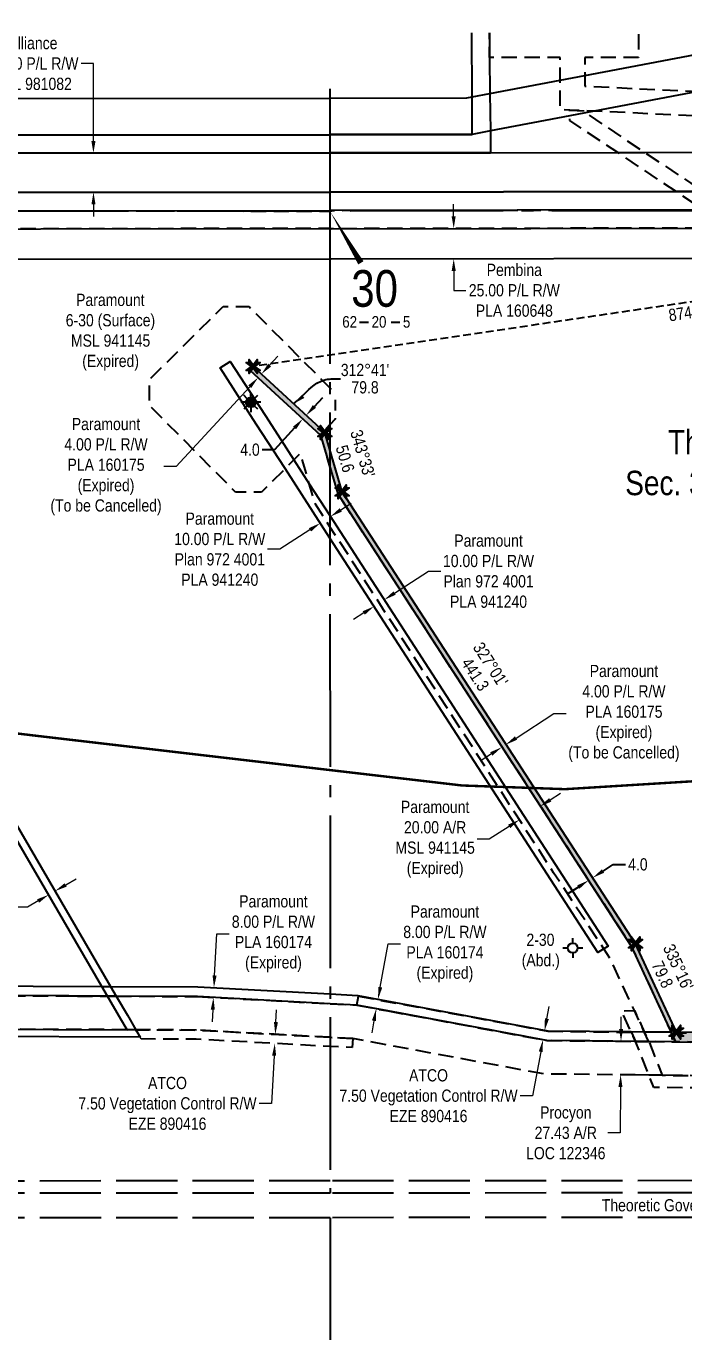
# Model space of a CAD drawing. Extents: x 495902 to 503799, y 6026245 to 6031062.
# Drawn here: x 500474 to 501012, y 6026246 to 6027321 of the extents above; entities that cross this region are included whole.
import ezdxf
from ezdxf.enums import TextEntityAlignment as Align

# ---------------------------------------------------------------- set-up
doc = ezdxf.new("R2010")
doc.units = 0
doc.header["$LTSCALE"] = 5
doc.header["$PDSIZE"] = 0.5
for name, pattern in [('DASHDOT2', [12.7, 6.35, -3.175, 0, -3.175]), ('foc-ACCESSROAD', [3.75, 2.5, -1.25]), ('foc-FLOWLINE', [3.75, 2.5, -1.25]), ('foc-QUARTERLINE', [33, 25, -3, 2, -3]), ('foc-TIELINE', [1.875, 1.25, -0.625]), ('foc-UNSURVEYED', [12.5, 10, -2.5])]:
    doc.linetypes.add(name, pattern=pattern)
doc.layers.get('Defpoints').update_dxf_attribs({"color": 9})
for name, color, linetype in [('10', 1, 'Continuous'), ('9', 3, 'Continuous'), ('AS-WILDLIFE', 131, 'DASHDOT2'), ('C-SYMBOL', 7, 'Continuous'), ('F-AR', 190, 'foc-ACCESSROAD'), ('F-EZE', 190, 'foc-FLOWLINE'), ('F-FLOWLINE', 190, 'foc-FLOWLINE'), ('F-RW', 190, 'Continuous'), ('F-WS', 190, 'foc-ACCESSROAD'), ('F-WS-S', 8, 'Continuous'), ('L-BD', 7, 'Continuous'), ('L-BD1', 253, 'Continuous'), ('L-MON', 1, 'Continuous'), ('L-QSEC', 8, 'foc-QUARTERLINE'), ('L-ROAD-T', 7, 'Continuous'), ('L-SECLBL', 7, 'Continuous'), ('L-TIE', 7, 'foc-TIELINE'), ('L-USEC', 7, 'foc-UNSURVEYED'), ('P-PROPOSED', 10, 'Continuous'), ('P-PROPOSED-H', 21, 'Continuous'), ('P-TXT', 4, 'Continuous')]:
    doc.layers.add(name, color=color, linetype=linetype)
for name, color, linetype, lineweight in [('F-AR-T', 190, 'Continuous', 9), ('F-FLOWLINE-T', 190, 'Continuous', 9), ('F-RW-T', 190, 'Continuous', 9), ('F-VCE-T', 190, 'Continuous', 9), ('F-WS-T', 190, 'Continuous', 9)]:
    doc.layers.add(name, color=color, linetype=linetype, lineweight=lineweight)
doc.styles.add('175L', font='ARIALN.TTF', dxfattribs={"height": 20})
doc.styles.add('80CG', font='ARIALN.TTF', dxfattribs={"height": 10})
doc.styles.add('80L', font='ARIALN.TTF', dxfattribs={"height": 10})
doc.styles.add('SIMPLEX', font='ARIALN.TTF')
doc.dimstyles.new('Compass 5 000', dxfattribs={"dimscale": 5, "dimtxt": 9, "dimasz": 2, "dimexe": 0.2, "dimexo": 0.0625, "dimgap": 0.5, "dimtad": 0, "dimtih": 1, "dimtoh": 1, "dimzin": 0, "dimdsep": 46, "dimtxsty": '80CG', "dimcen": 0.1, "dimse1": 1, "dimse2": 1, "dimclrd": 256, "dimclrt": 256, "dimaunit": 1, "dimadec": 4, "dimazin": 0, "dimtfac": 0.06, "dimtofl": 0, "dimtmove": 0, "dimatfit": 1, "dimfxl": 0.2, "dimtolj": 1, "dimtzin": 0, "dimlwd": -1, "dimarcsym": 0})

# ---------------------------------------------------------------- blocks, each defined once
blk = doc.blocks.new('L-SECLBL')
at = {"layer": '9', "color": 7}
for p, q in [((-5.1, -27.8), (-12.3, -27.8)), ((20.7, -27.8), (13.5, -27.8))]:
    blk.add_line(p, q, dxfattribs=at)
at = {"layer": '10', "color": 2, "style": 'SIMPLEX'}
blk.add_attdef('SEC', text='', height=30, dxfattribs=at).set_placement((0, 0), align=Align.MIDDLE)
at = {"layer": '10', "color": 5, "style": '80L'}
blk.add_attdef('TWP', text='', height=9.5, dxfattribs=at).set_placement((-14.4, -27.4), align=Align.MIDDLE_RIGHT)
blk.add_attdef('RGE', text='', height=9.5, dxfattribs=at).set_placement((3.6, -27.4), align=Align.MIDDLE_CENTER)
blk.add_attdef('MER', text='', height=9.5, dxfattribs=at).set_placement((23.2, -27.4), align=Align.MIDDLE_LEFT)
blk = doc.blocks.new('*D433')
at = {"layer": 'Defpoints', "color": 0, "transparency": 16777216}
for p in [(500884.1, 6026698.8), (500867.3, 6026687.9), (500878, 6026671.5)]:
    blk.add_point(p, dxfattribs=at)
at = {"layer": 'F-AR-T', "transparency": 16777216}
for p, q in [((500903.2, 6026687.8), (500911.6, 6026693.2)), ((500869.6, 6026666.1), (500853.3, 6026655.5)), ((500853.3, 6026655.5), (500843.3, 6026655.5))]:
    blk.add_line(p, q, dxfattribs=at)
for points in [[(500902.2, 6026689.2), (500904.1, 6026686.4), (500894.8, 6026682.3)], [(500868.7, 6026667.5), (500870.5, 6026664.7), (500878, 6026671.5)]]:
    blk.add_solid(points, dxfattribs=at)
at = {"layer": 'F-AR-T', "transparency": 16777216, "insert": (500809, 6026655.5), "char_height": 10, "width": 322.942, "attachment_point": 5, "style": '80CG'}
blk.add_mtext('\\A1;Paramount\\P20.00 A/R\\PMSL 941145\\P(Expired)', dxfattribs=at)
blk = doc.blocks.new('*D442')
at = {"layer": 'Defpoints', "color": 0, "transparency": 16777216}
for p in [(500932.8, 6026490.4), (500932.5, 6026463), (500960.8, 6026462.7)]:
    blk.add_point(p, dxfattribs=at)
at = {"layer": 'F-AR-T', "transparency": 16777216}
for p, q in [((500961.2, 6026500.1), (500961.3, 6026510.1)), ((500960.7, 6026452.7), (500960.3, 6026415.1)), ((500960.3, 6026415.1), (500950.3, 6026415.1))]:
    blk.add_line(p, q, dxfattribs=at)
for points in [[(500959.5, 6026500.1), (500962.8, 6026500.1), (500961.1, 6026490.1)], [(500959, 6026452.7), (500962.3, 6026452.6), (500960.8, 6026462.7)]]:
    blk.add_solid(points, dxfattribs=at)
at = {"layer": 'F-AR-T', "transparency": 16777216, "insert": (500915.9, 6026415.1), "char_height": 10, "attachment_point": 5, "style": '80CG'}
blk.add_mtext('\\A1;Procyon\\P27.43 A/R\\PLOC 122346', dxfattribs=at)
blk = doc.blocks.new('*D458')
at = {"layer": 'Defpoints', "color": 0, "transparency": 16777216}
for p in [(500918.5, 6027155.8), (500824.2, 6027130.7), (500918.6, 6027130.8)]:
    blk.add_point(p, dxfattribs=at)
at = {"layer": 'F-RW-T', "transparency": 16777216}
for p, q in [((500824.1, 6027165.6), (500824.1, 6027175.6)), ((500824.2, 6027120.7), (500824.2, 6027105)), ((500824.2, 6027105), (500834.2, 6027105))]:
    blk.add_line(p, q, dxfattribs=at)
for points in [[(500825.8, 6027165.6), (500822.5, 6027165.6), (500824.2, 6027155.6)], [(500825.9, 6027120.7), (500822.5, 6027120.7), (500824.2, 6027130.7)]]:
    blk.add_solid(points, dxfattribs=at)
at = {"layer": 'F-RW-T', "transparency": 16777216, "insert": (500873.8, 6027105), "char_height": 10, "attachment_point": 5, "style": '80CG'}
blk.add_mtext('\\A1;Pembina\\P25.00 P/L R/W\\PPLA 160648', dxfattribs=at)
blk = doc.blocks.new('*D480')
at = {"layer": 'Defpoints', "color": 0, "transparency": 16777216}
for p in [(500628, 6026534), (500643.2, 6026533.2), (500642.8, 6026525.2)]:
    blk.add_point(p, dxfattribs=at)
at = {"layer": 'F-RW-T', "transparency": 16777216}
for p, q in [((500628.5, 6026544), (500630.4, 6026578.2)), ((500630.4, 6026578.2), (500640.4, 6026578.2)), ((500627, 6026516), (500626.5, 6026506))]:
    blk.add_line(p, q, dxfattribs=at)
for points in [[(500626.9, 6026544.1), (500630.2, 6026543.9), (500628, 6026534)], [(500625.4, 6026516.1), (500628.7, 6026515.9), (500627.6, 6026526)]]:
    blk.add_solid(points, dxfattribs=at)
at = {"layer": 'F-RW-T', "transparency": 16777216, "insert": (500676.7, 6026578.2), "char_height": 10, "attachment_point": 5, "style": '80CG'}
blk.add_mtext('\\A1;Paramount\\P8.00 P/L R/W\\PPLA 160174\\P(Expired)', dxfattribs=at)
blk = doc.blocks.new('*D481')
at = {"layer": 'Defpoints', "color": 0, "transparency": 16777216}
for p in [(500866.8, 6026733), (500907.3, 6026662.9), (500910.7, 6026665.1)]:
    blk.add_point(p, dxfattribs=at)
at = {"layer": 'F-RW-T', "transparency": 16777216}
for p, q in [((500875.2, 6026738.4), (500906.2, 6026758.5)), ((500906.2, 6026758.5), (500916.2, 6026758.5)), ((500855, 6026725.4), (500846.6, 6026720))]:
    blk.add_line(p, q, dxfattribs=at)
for points in [[(500874.3, 6026739.8), (500876.1, 6026737), (500866.8, 6026733)], [(500854.1, 6026726.8), (500855.9, 6026724), (500863.4, 6026730.8)]]:
    blk.add_solid(points, dxfattribs=at)
at = {"layer": 'F-RW-T', "transparency": 16777216, "insert": (500963.5, 6026758.5), "char_height": 10, "attachment_point": 5, "style": '80CG'}
blk.add_mtext('\\A1;Paramount\\P4.00 P/L R/W\\PPLA 160175\\P(Expired)\\P(To be Cancelled)', dxfattribs=at)
blk = doc.blocks.new('*D482')
at = {"layer": 'Defpoints', "color": 0, "transparency": 16777216}
for p in [(500664.1, 6027033.5), (500691.4, 6027008.3), (500694.1, 6027011.2)]:
    blk.add_point(p, dxfattribs=at)
at = {"layer": 'F-RW-T', "transparency": 16777216}
for p, q in [((500673.6, 6027043.7), (500680.4, 6027051.1)), ((500657.3, 6027026.1), (500597, 6026960.7)), ((500597, 6026960.7), (500587, 6026960.7))]:
    blk.add_line(p, q, dxfattribs=at)
for points in [[(500672.4, 6027044.9), (500674.8, 6027042.6), (500666.8, 6027036.4)], [(500656.1, 6027027.2), (500658.5, 6027025), (500664.1, 6027033.5)]]:
    blk.add_solid(points, dxfattribs=at)
at = {"layer": 'F-RW-T', "transparency": 16777216, "insert": (500539.7, 6026960.7), "char_height": 10, "attachment_point": 5, "style": '80CG'}
blk.add_mtext('\\A1;Paramount\\P4.00 P/L R/W\\PPLA 160175\\P(Expired)\\P(To be Cancelled)', dxfattribs=at)
blk = doc.blocks.new('*D483')
at = {"layer": 'Defpoints', "color": 0, "transparency": 16777216}
for p in [(500767.4, 6026851.6), (500811.6, 6026764.8), (500820, 6026770.2)]:
    blk.add_point(p, dxfattribs=at)
at = {"layer": 'F-RW-T', "transparency": 16777216}
for p, q in [((500775.8, 6026857.1), (500803.6, 6026875)), ((500803.6, 6026875), (500813.6, 6026875)), ((500750.6, 6026840.8), (500742.2, 6026835.4))]:
    blk.add_line(p, q, dxfattribs=at)
for points in [[(500774.9, 6026858.5), (500776.7, 6026855.7), (500767.4, 6026851.6)], [(500749.7, 6026842.2), (500751.5, 6026839.4), (500759, 6026846.2)]]:
    blk.add_solid(points, dxfattribs=at)
at = {"layer": 'F-RW-T', "transparency": 16777216, "insert": (500852.7, 6026875), "char_height": 10, "width": 372.499, "attachment_point": 5, "style": '80CG'}
blk.add_mtext('\\A1;Paramount\\P10.00 P/L R/W\\PPlan 972 4001\\PPLA 941240', dxfattribs=at)
blk = doc.blocks.new('*D484')
at = {"layer": 'Defpoints', "color": 0, "transparency": 16777216}
for p in [(500711.4, 6026938.4), (500703, 6026933), (500715, 6026914.4)]:
    blk.add_point(p, dxfattribs=at)
at = {"layer": 'F-RW-T', "transparency": 16777216}
for p, q in [((500731.8, 6026925.2), (500740.2, 6026930.6)), ((500706.6, 6026908.9), (500681.9, 6026893)), ((500681.9, 6026893), (500671.9, 6026893))]:
    blk.add_line(p, q, dxfattribs=at)
for points in [[(500730.9, 6026926.6), (500732.7, 6026923.8), (500723.4, 6026919.8)], [(500705.7, 6026910.3), (500707.5, 6026907.5), (500715, 6026914.4)]]:
    blk.add_solid(points, dxfattribs=at)
at = {"layer": 'F-RW-T', "transparency": 16777216, "insert": (500632.8, 6026893), "char_height": 10, "attachment_point": 5, "style": '80CG'}
blk.add_mtext('\\A1;Paramount\\P10.00 P/L R/W\\PPlan 972 4001\\PPLA 941240', dxfattribs=at)
blk = doc.blocks.new('*D488')
at = {"layer": 'Defpoints', "color": 0, "transparency": 16777216}
for p in [(500638.7, 6026497.9), (500638.2, 6026490.4), (500677.8, 6026488.3)]:
    blk.add_point(p, dxfattribs=at)
at = {"layer": 'F-VCE-T', "transparency": 16777216}
for p, q in [((500678.7, 6026505.8), (500679.3, 6026515.8)), ((500677.2, 6026478.3), (500675.1, 6026439.2)), ((500675.1, 6026439.2), (500665.1, 6026439.2))]:
    blk.add_line(p, q, dxfattribs=at)
for points in [[(500677.1, 6026505.9), (500680.4, 6026505.7), (500678.2, 6026495.8)], [(500675.6, 6026478.4), (500678.9, 6026478.2), (500677.8, 6026488.3)]]:
    blk.add_solid(points, dxfattribs=at)
at = {"layer": 'F-VCE-T', "transparency": 16777216, "insert": (500590, 6026439.2), "char_height": 10, "attachment_point": 5, "style": '80CG'}
blk.add_mtext('\\A1;ATCO\\P7.50 Vegetation Control R/W\\PEZE 890416', dxfattribs=at)
blk = doc.blocks.new('GABD')
for p, q in [((-0.81, 0), (-1.62, 0)), ((0, 0.81), (0, 1.62)), ((1.62, 0), (0.81, 0)), ((0, -0.81), (0, -1.62))]:
    blk.add_line(p, q)
blk.add_circle((0, 0), 0.8)
blk = doc.blocks.new('GAS')
h = blk.add_hatch(color=255)
h.dxf.hatch_style = 1
edge = h.paths.add_edge_path()
edge.add_arc((0, 0), 0.9, 0, 360)
for p, q in [((-0.81, 0), (-1.62, 0)), ((-0.57, 0.57), (-1.14, 1.14)), ((0, 0.81), (0, 1.62)), ((0.57, 0.57), (1.14, 1.14)), ((1.62, 0), (0.81, 0)), ((-0.57, -0.57), (-1.14, -1.14)), ((0, -0.81), (0, -1.62)), ((1.14, -1.14), (0.57, -0.57))]:
    blk.add_line(p, q)
blk.add_circle((0, 0), 0.8)
blk = doc.blocks.new('*D495')
at = {"layer": 'Defpoints', "color": 0, "transparency": 16777216}
for p in [(500490.4, 6026626.2), (500485.1, 6026623.2), (500492.7, 6026610)]:
    blk.add_point(p, dxfattribs=at)
at = {"layer": 'F-FLOWLINE-T', "transparency": 16777216}
for p, q in [((500506.7, 6026618.1), (500515.3, 6026623.1)), ((500484.1, 6026605), (500475.4, 6026599.9)), ((500475.4, 6026599.9), (500465.4, 6026599.9))]:
    blk.add_line(p, q, dxfattribs=at)
for points in [[(500505.8, 6026619.5), (500507.5, 6026616.7), (500498, 6026613.1)], [(500483.3, 6026606.4), (500484.9, 6026603.5), (500492.7, 6026610)]]:
    blk.add_solid(points, dxfattribs=at)
at = {"layer": 'F-FLOWLINE-T', "transparency": 16777216, "insert": (500429.1, 6026599.9), "char_height": 10, "width": 340.643, "attachment_point": 5, "style": '80CG'}
blk.add_mtext('\\A1;Texcal\\P6.10 P/L R/W\\PPLA 2617', dxfattribs=at)
blk = doc.blocks.new('TEMP')
h = blk.add_hatch(color=255)
h.dxf.hatch_style = 1
h.paths.add_polyline_path([(0, 0.25), (-0.67, 1.15), (-0.67, 0.67), (-1.15, 0.67), (-0.25, 0), (-1.15, -0.67), (-0.67, -0.67), (-0.67, -1.15), (0, -0.25), (0.67, -1.15), (0.67, -0.67), (1.15, -0.67), (0.25, 0), (1.15, 0.67), (0.67, 0.67), (0.67, 1.15)])
h.paths.add_polyline_path([(0.57, 0.85), (0.57, 0.57), (0.85, 0.57), (0.08, 0), (0.85, -0.57), (0.57, -0.57), (0.57, -0.85), (0, -0.08), (-0.57, -0.85), (-0.57, -0.57), (-0.85, -0.57), (-0.08, 0), (-0.85, 0.57), (-0.57, 0.57), (-0.57, 0.85), (0, 0.08)], flags=16)
h = blk.add_hatch(color=1)
h.dxf.hatch_style = 1
h.paths.add_polyline_path([(0, 0.08), (-0.57, 0.85), (-0.57, 0.57), (-0.85, 0.57), (-0.08, 0), (-0.85, -0.57), (-0.57, -0.57), (-0.57, -0.85), (0, -0.08), (0.57, -0.85), (0.57, -0.57), (0.85, -0.57), (0.08, 0), (0.85, 0.57), (0.57, 0.57), (0.57, 0.85)])
at = {"color": 1}
for p, q in [((-0.08, 0), (0.08, 0)), ((0, 0.08), (0, -0.08))]:
    blk.add_line(p, q, dxfattribs=at)
at = {"color": 255, "flags": 128}
blk.add_lwpolyline([(-0.25, 0), (-1.15, 0.67), (-0.67, 0.67), (-0.67, 1.15), (0, 0.25), (0.67, 1.15), (0.67, 0.67), (1.15, 0.67), (0.25, 0), (1.15, -0.67), (0.67, -0.67), (0.67, -1.15), (0, -0.25), (-0.67, -1.15), (-0.67, -0.67), (-1.15, -0.67)], close=True, dxfattribs=at)
at = {"color": 1, "flags": 128}
blk.add_lwpolyline([(-0.08, 0), (-0.85, 0.57), (-0.57, 0.57), (-0.57, 0.85), (0, 0.08), (0.57, 0.85), (0.57, 0.57), (0.85, 0.57), (0.08, 0), (0.85, -0.57), (0.57, -0.57), (0.57, -0.85), (0, -0.08), (-0.57, -0.85), (-0.57, -0.57), (-0.85, -0.57)], close=True, dxfattribs=at)
blk = doc.blocks.new('*D504')
at = {"layer": 'Defpoints', "color": 0, "transparency": 16777216}
for p in [(500922.6, 6026640.3), (500926, 6026642.5), (500938, 6026624)]:
    blk.add_point(p, dxfattribs=at)
at = {"layer": 'P-TXT', "transparency": 16777216}
for p, q in [((500946.4, 6026629.5), (500954.8, 6026634.9)), ((500954.8, 6026634.9), (500964.8, 6026634.9)), ((500926.2, 6026616.4), (500917.8, 6026611))]:
    blk.add_line(p, q, dxfattribs=at)
for points in [[(500945.5, 6026630.9), (500947.3, 6026628.1), (500938, 6026624)], [(500925.3, 6026617.8), (500927.1, 6026615), (500934.6, 6026621.9)]]:
    blk.add_solid(points, dxfattribs=at)
at = {"layer": 'P-TXT', "transparency": 16777216, "insert": (500974.9, 6026634.9), "char_height": 10, "attachment_point": 5, "style": '80CG'}
blk.add_mtext('\\A1;4.0', dxfattribs=at)
blk = doc.blocks.new('*D505')
at = {"layer": 'Defpoints', "color": 0, "transparency": 16777216}
for p in [(500682.8, 6027016.2), (500685.5, 6027019.1), (500700.7, 6026999.7)]:
    blk.add_point(p, dxfattribs=at)
at = {"layer": 'P-TXT', "transparency": 16777216}
for p, q in [((500710.2, 6027009.9), (500717, 6027017.3)), ((500694, 6026992.3), (500677.6, 6026974.5)), ((500677.6, 6026974.5), (500667.6, 6026974.5))]:
    blk.add_line(p, q, dxfattribs=at)
for points in [[(500709, 6027011.1), (500711.5, 6027008.8), (500703.4, 6027002.6)], [(500692.7, 6026993.4), (500695.2, 6026991.2), (500700.7, 6026999.7)]]:
    blk.add_solid(points, dxfattribs=at)
at = {"layer": 'P-TXT', "transparency": 16777216, "insert": (500657.5, 6026974.5), "char_height": 10, "attachment_point": 5, "style": '80CG'}
blk.add_mtext('\\A1;4.0', dxfattribs=at)
blk = doc.blocks.new('*D533')
at = {"layer": 'Defpoints', "color": 0, "transparency": 16777216}
for p in [(500463, 6027217.3), (500529.4, 6027217.4), (500463, 6027185.3)]:
    blk.add_point(p, dxfattribs=at)
at = {"layer": 'F-RW-T', "transparency": 16777216}
for p, q in [((500529.4, 6027290.7), (500519.4, 6027290.7)), ((500529.4, 6027227.4), (500529.4, 6027290.7)), ((500529.4, 6027175.4), (500529.4, 6027165.4))]:
    blk.add_line(p, q, dxfattribs=at)
for points in [[(500531.1, 6027227.4), (500527.7, 6027227.4), (500529.4, 6027217.4)], [(500531.1, 6027175.4), (500527.8, 6027175.4), (500529.4, 6027185.4)]]:
    blk.add_solid(points, dxfattribs=at)
at = {"layer": 'F-RW-T', "transparency": 16777216, "insert": (500479.9, 6027290.7), "char_height": 10, "attachment_point": 5, "style": '80CG'}
blk.add_mtext('\\A1;Alliance\\P32.00 P/L R/W\\PDPL 981082', dxfattribs=at)
blk = doc.blocks.new('*D537')
at = {"layer": 'Defpoints', "color": 0, "transparency": 16777216}
for p in [(500858.1, 6026506.3), (500856.7, 6026498.9), (500897.2, 6026491.3)]:
    blk.add_point(p, dxfattribs=at)
at = {"layer": 'F-VCE-T', "transparency": 16777216}
for p, q in [((500900.4, 6026508.6), (500902.3, 6026518.5)), ((500895.4, 6026481.5), (500888.7, 6026445.5)), ((500888.7, 6026445.5), (500878.7, 6026445.5))]:
    blk.add_line(p, q, dxfattribs=at)
for points in [[(500898.8, 6026508.9), (500902.1, 6026508.3), (500898.6, 6026498.8)], [(500893.8, 6026481.8), (500897, 6026481.2), (500897.2, 6026491.3)]]:
    blk.add_solid(points, dxfattribs=at)
at = {"layer": 'F-VCE-T', "transparency": 16777216, "insert": (500803.6, 6026445.5), "char_height": 10, "attachment_point": 5, "style": '80CG'}
blk.add_mtext('\\A1;ATCO\\P7.50 Vegetation Control R/W\\PEZE 890416', dxfattribs=at)
blk = doc.blocks.new('*D538')
at = {"layer": 'Defpoints', "color": 0, "transparency": 16777216}
for p in [(500762.3, 6026524.5), (500762.5, 6026524.5), (500761, 6026516.7)]:
    blk.add_point(p, dxfattribs=at)
at = {"layer": 'F-RW-T', "transparency": 16777216}
for p, q in [((500764.1, 6026534.4), (500770.7, 6026569.8)), ((500770.7, 6026569.8), (500780.7, 6026569.8)), ((500758.9, 6026506.9), (500757.1, 6026497))]:
    blk.add_line(p, q, dxfattribs=at)
for points in [[(500762.5, 6026534.7), (500765.7, 6026534.1), (500762.3, 6026524.5)], [(500757.3, 6026507.2), (500760.6, 6026506.6), (500760.8, 6026516.7)]]:
    blk.add_solid(points, dxfattribs=at)
at = {"layer": 'F-RW-T', "transparency": 16777216, "insert": (500817, 6026569.8), "char_height": 10, "attachment_point": 5, "style": '80CG'}
blk.add_mtext('\\A1;Paramount\\P8.00 P/L R/W\\PPLA 160174\\P(Expired)', dxfattribs=at)

msp = doc.modelspace()

# ---------------------------------------------------------------- hatches: boundary and pattern name
at = {"layer": 'P-PROPOSED-H'}
h = msp.add_hatch(color=256, dxfattribs=at)
h.dxf.hatch_style = 1
h.paths.add_polyline_path([(500657.342, 6027039.681), (500715.152, 6026986.363), (500729.311, 6026938.373), (500969.515, 6026568.064), (501005.647, 6026489.611), (501028.009, 6026489.371), (501143.903, 6026508.764), (501165.385, 6026508.091), (501167.794, 6026516.015), (501143.363, 6026516.781), (501027.387, 6026497.374), (501006.369, 6026497.6), (500973.025, 6026569.998), (500732.981, 6026940.061), (500718.674, 6026988.553), (500660.053, 6027042.62)])

# ---------------------------------------------------------------- linework, layer by layer
at = {"layer": 'AS-WILDLIFE', "const_width": 1.999, "flags": 128}
msp.add_lwpolyline([(501638.075, 6026744.753), (501566.557, 6026736.702), (500915.36, 6026696.54), (500831.073, 6026699.549), (500483.389, 6026740.167), (499801.162, 6026821.813)], dxfattribs=at)
at = {"layer": 'F-AR', "flags": 128}
msp.add_lwpolyline([(500975.346, 6027314.753), (500975.355, 6027295.654), (500931.506, 6027295.633), (500931.512, 6027280.905), (500931.515, 6027272.212), (501024.031, 6027267.881), (501524.505, 6027244.465), (501554.665, 6027243.054), (501593.614, 6027241.231), (501597.492, 6027241.049), (501596.806, 6027220.935), (501592.917, 6027221.117), (501554.674, 6027222.907), (501524.514, 6027224.318), (500939.22, 6027251.704), (500931.524, 6027252.065), (500919.331, 6027252.636), (500911.4, 6027253.007), (500911.39, 6027277.102), (500911.382, 6027295.624), (500853.41, 6027295.599), (500853.402, 6027315.853)], dxfattribs=at)
at = {"layer": 'F-AR'}
for points in [[(500423.696, 6026527.55), (500509.174, 6026527.177), (500516.253, 6026527.146), (500540.995, 6026527.038), (500548.071, 6026527.007), (500614.522, 6026526.716), (500723.041, 6026520.84), (500744.858, 6026519.658), (500770.294, 6026514.928), (500900.366, 6026490.744), (500973.079, 6026489.962), (500983.928, 6026489.845), (501005.647, 6026489.611), (501028.009, 6026489.371)], [(501030.142, 6026461.911), (501005.352, 6026462.178), (500994.775, 6026462.292), (500983.926, 6026462.408), (500972.784, 6026462.528), (500897.691, 6026463.335), (500768.798, 6026487.301), (500741.596, 6026492.359), (500723.049, 6026493.363), (500613.72, 6026499.285), (500564.072, 6026499.502), (500556.996, 6026499.532), (500435.556, 6026500.062)]]:
    msp.add_lwpolyline(points, dxfattribs=at)
at = {"layer": 'F-EZE', "flags": 128}
msp.add_lwpolyline([(501644.713, 6027156.205), (501621.907, 6027156.217), (501621.241, 6027156.218), (501614.69, 6027156.221), (501613.734, 6027156.221), (501611.407, 6027156.223), (501610.738, 6027156.223), (501594.598, 6027156.232), (501590.671, 6027156.234), (501554.704, 6027156.254), (501524.545, 6027156.271), (501301.881, 6027156.392), (501072.897, 6027156.023), (501050.758, 6027155.988), (500723.839, 6027155.482), (500722.858, 6027155.709), (500249.303, 6027154.971), (500242.742, 6027154.962), (500234.268, 6027155.209), (499921.172, 6027155.055), (499921.17, 6027169.509), (500231.247, 6027170.189), (500234.255, 6027170.187), (500236.691, 6027170.188), (500243.253, 6027170.192), (500722.854, 6027169.915), (500723.786, 6027170.478), (501028.438, 6027170.936), (501050.586, 6027170.971), (501301.869, 6027171.377), (501524.538, 6027171.257), (501554.697, 6027171.24), (501591.19, 6027171.222), (501595.109, 6027171.22), (501611.881, 6027171.211), (501615.197, 6027171.21), (501622.381, 6027171.208), (501644.955, 6027171.199)], dxfattribs=at)
at = {"layer": 'F-EZE'}
for points in [[(500901.12, 6026498.377), (500968.294, 6026497.476), (500969.698, 6026497.208), (500973.079, 6026489.962), (500900.366, 6026490.744), (500770.294, 6026514.928), (500744.858, 6026519.658), (500746.23, 6026527.034), (500901.12, 6026498.377)], [(501143.903, 6026508.764), (501028.009, 6026489.371), (501005.647, 6026489.611), (501002.302, 6026496.873), (501027.414, 6026497.127), (501142.666, 6026516.162), (501143.903, 6026508.764)]]:
    msp.add_lwpolyline(points, close=True, dxfattribs=at)
at = {"layer": 'F-EZE', "flags": 128}
msp.add_lwpolyline([(500741.596, 6026492.359), (500741.19, 6026484.868), (500723.051, 6026485.851), (500613.501, 6026491.784), (500568.447, 6026491.98), (500567.631, 6026493.384), (500564.072, 6026499.502), (500613.72, 6026499.285), (500723.049, 6026493.363), (500741.596, 6026492.359)], close=True, dxfattribs=at)
at = {"layer": 'F-FLOWLINE', "flags": 128}
msp.add_lwpolyline([(501638.684, 6026782.546), (501607.845, 6026801.049), (501606.405, 6026801.913), (501600.565, 6026805.416), (501597.698, 6026807.139), (501580.893, 6026817.319), (501579.438, 6026818.2), (501576.995, 6026819.68), (501575.547, 6026820.558), (501554.847, 6026833.099), (501524.68, 6026851.377), (501517.158, 6026855.934), (501515.711, 6026856.811), (501514.753, 6026857.392), (501335.46, 6026966.025), (501323.752, 6026973.119), (501087.968, 6027131.061), (501050.758, 6027155.988), (501029.751, 6027170.054), (501028.438, 6027170.936), (501006.105, 6027185.901), (500958.45, 6027217.824), (500919.335, 6027244.026), (500919.333, 6027247.911), (500919.331, 6027252.636), (500931.524, 6027252.065), (500931.525, 6027250.775), (500932.151, 6027250.356), (500980.637, 6027217.858), (501028.266, 6027185.936), (501050.586, 6027170.971), (501051.935, 6027170.065), (501072.897, 6027156.023), (501110.086, 6027131.096), (501332.034, 6026982.341), (501514.526, 6026871.783), (501524.674, 6026865.634), (501554.841, 6026847.358), (501577.612, 6026833.562), (501581.525, 6026831.191), (501598.355, 6026820.997), (501601.233, 6026819.251), (501606.985, 6026815.769), (501608.554, 6026814.819), (501638.908, 6026796.428)], dxfattribs=at)
msp.add_lwpolyline([(501400.673, 6026491.755), (501287, 6026466.762), (501146.433, 6026471.18), (501030.924, 6026451.85), (500987.901, 6026452.313), (500983.926, 6026462.408), (500973.079, 6026489.962), (500969.698, 6026497.208), (500969.31, 6026498.039), (500961.373, 6026515.055), (500972.131, 6026515.168), (500980.162, 6026497.929), (500983.928, 6026489.845), (500994.775, 6026462.292), (501005.352, 6026462.178), (501030.142, 6026461.911), (501145.755, 6026481.257), (501286.088, 6026476.854), (501400.282, 6026501.962), (501433.705, 6026513.491), (501468.278, 6026525.418), (501473.666, 6026527.277), (501524.816, 6026544.923), (501554.97, 6026555.326), (501568.628, 6026560.038), (501568.192, 6026549.254), (501554.975, 6026544.694), (501524.821, 6026534.291), (501436.289, 6026503.675), (501403.01, 6026492.269), (501400.673, 6026491.755)], close=True, dxfattribs=at)
at = {"layer": 'F-RW'}
for points in [[(500853.402, 6027315.853), (500853.41, 6027295.599), (500853.792, 6027266.218), (500854.192, 6027235.486), (500854.424, 6027217.667), (500723.723, 6027217.466), (500722.84, 6027217.465), (500231.211, 6027217.185), (500224.627, 6027217.181), (500218.067, 6027217.176), (499921.163, 6027216.991), (499921.161, 6027231.994), (500212.123, 6027232.175), (500218.684, 6027232.179), (500231.202, 6027232.188), (500722.835, 6027232.467), (500723.717, 6027232.468), (500839.414, 6027232.667), (500839.249, 6027263.47), (500838.97, 6027315.984)], [(500231.184, 6027262.193), (500722.827, 6027262.474), (500723.683, 6027262.474), (500834.985, 6027262.664), (500839.249, 6027263.47), (500853.792, 6027266.218), (500911.39, 6027277.102), (500931.512, 6027280.905), (501022.042, 6027298.014), (501524.492, 6027274.505), (501554.652, 6027273.093), (501594.652, 6027271.221), (501598.515, 6027271.04), (501616.881, 6027270.181), (501618.54, 6027270.103), (501631.934, 6027269.477), (501638.296, 6027269.179), (501646.451, 6027263.927)], [(501645.882, 6027228.629), (501633.067, 6027236.882), (501628.877, 6027239.581), (501627.487, 6027239.646), (501617.526, 6027240.112), (501614.169, 6027240.269), (501597.492, 6027241.049), (501593.614, 6027241.231), (501554.665, 6027243.054), (501524.505, 6027244.465), (501024.031, 6027267.882), (500939.22, 6027251.704), (500932.152, 6027250.356), (500919.333, 6027247.911), (500854.192, 6027235.486), (500839.414, 6027232.667), (500723.717, 6027232.468), (500722.835, 6027232.467), (500231.202, 6027232.188)], [(500231.211, 6027217.185), (500722.84, 6027217.465), (500723.723, 6027217.466), (500854.424, 6027217.667), (500958.45, 6027217.824), (500980.637, 6027217.858), (501301.832, 6027218.358), (501524.517, 6027218.248), (501554.676, 6027218.233), (501592.817, 6027218.215), (501596.713, 6027218.213), (501613.342, 6027218.204), (501616.33, 6027218.204), (501616.786, 6027218.203), (501623.854, 6027218.198), (501645.713, 6027218.188)], [(501645.197, 6027186.196), (501622.855, 6027186.207), (501622.498, 6027186.207), (501615.705, 6027186.211), (501614.99, 6027186.211), (501612.355, 6027186.213), (501611.993, 6027186.213), (501595.621, 6027186.221), (501591.71, 6027186.224), (501554.69, 6027186.243), (501524.531, 6027186.258), (501301.856, 6027186.375), (501028.266, 6027185.936), (501006.105, 6027185.901), (500723.742, 6027185.466), (500722.849, 6027185.466), (500237.309, 6027185.189)], [(500237.309, 6027185.189), (500722.849, 6027185.466), (500723.742, 6027185.466), (501006.105, 6027185.901), (501028.266, 6027185.936), (501301.856, 6027186.375), (501524.531, 6027186.258), (501554.69, 6027186.243), (501591.71, 6027186.224), (501595.621, 6027186.221), (501611.993, 6027186.213), (501612.355, 6027186.213), (501614.99, 6027186.211), (501615.705, 6027186.211), (501622.498, 6027186.207), (501622.855, 6027186.207), (501645.197, 6027186.196)], [(501644.955, 6027171.199), (501622.381, 6027171.208), (501615.197, 6027171.21), (501611.881, 6027171.211), (501595.109, 6027171.22), (501591.19, 6027171.222), (501554.697, 6027171.24), (501524.538, 6027171.257), (501301.869, 6027171.377), (501050.586, 6027170.971), (501028.438, 6027170.936), (500723.786, 6027170.478), (500722.854, 6027169.915), (500243.253, 6027170.192)], [(500249.303, 6027155.093), (500722.858, 6027155.709), (500723.83, 6027155.482), (501050.758, 6027155.988), (501072.897, 6027156.023), (501301.881, 6027156.392), (501524.545, 6027156.271), (501554.704, 6027156.254), (501590.671, 6027156.234), (501594.598, 6027156.231), (501610.738, 6027156.223), (501611.407, 6027156.222), (501613.734, 6027156.221), (501614.69, 6027156.22), (501621.241, 6027156.217), (501621.907, 6027156.216), (501644.713, 6027156.204)], [(501644.31, 6027131.216), (501621.117, 6027131.23), (501613.846, 6027131.234), (501610.618, 6027131.235), (501593.745, 6027131.245), (501589.807, 6027131.247), (501554.715, 6027131.267), (501524.556, 6027131.283), (501301.906, 6027131.405), (501110.086, 6027131.096), (501087.968, 6027131.06), (500723.828, 6027130.498), (500722.865, 6027130.497), (500259.136, 6027130.177)], [(500435.556, 6026500.062), (500556.996, 6026499.532), (500551.902, 6026508.287), (500540.995, 6026527.038), (500536.332, 6026535.054), (500386.036, 6026793.409)], [(500391.539, 6026796.082), (500543.408, 6026535.023), (500548.071, 6026527.007), (500557.177, 6026511.355), (500564.072, 6026499.502), (500567.631, 6026493.384), (500434.535, 6026493.966)], [(500423.63, 6026535.546), (500536.332, 6026535.054), (500543.408, 6026535.023), (500614.771, 6026534.711), (500723.039, 6026528.847), (500745.824, 6026527.612), (500901.134, 6026498.515), (500969.31, 6026498.039), (500980.162, 6026497.929), (501001.918, 6026497.708), (501002.302, 6026496.873), (501005.647, 6026489.611), (500983.928, 6026489.845), (500973.079, 6026489.962), (500900.366, 6026490.744), (500770.294, 6026514.928), (500744.858, 6026519.658), (500723.041, 6026520.84), (500614.522, 6026526.716), (500548.071, 6026527.007), (500540.995, 6026527.038), (500516.253, 6026527.146), (500509.174, 6026527.177), (500423.696, 6026527.55)]]:
    msp.add_lwpolyline(points, dxfattribs=at)
msp.add_lwpolyline([(500946.381, 6026565.467), (500942.063, 6026562.679), (500722.931, 6026902.1), (500686.214, 6026958.975), (500662.652, 6026995.471), (500632.994, 6027041.412), (500641.391, 6027046.832), (500669.912, 6027002.653), (500682.671, 6026982.89), (500693.462, 6026966.174), (500706.042, 6026946.687), (500722.925, 6026920.534), (500950.46, 6026568.1), (500947.021, 6026565.88), (500946.381, 6026565.467)], close=True, dxfattribs=at)
at = {"layer": 'F-WS', "flags": 128}
msp.add_lwpolyline([(500715.152, 6026986.363), (500722.914, 6026960.053), (500729.311, 6026938.373), (500969.515, 6026568.064), (501001.918, 6026497.708), (501002.302, 6026496.873), (501005.647, 6026489.611), (500983.928, 6026489.845), (500980.162, 6026497.929), (500972.131, 6026515.168), (500952.082, 6026558.207), (500947.021, 6026565.88), (500905.981, 6026628.094), (500722.928, 6026911.455), (500710.997, 6026929.925), (500706.042, 6026946.687), (500698.734, 6026971.409), (500693.462, 6026966.174), (500686.214, 6026958.975), (500666.863, 6026939.758), (500645.65, 6026939.827), (500575.223, 6027010.722), (500575.293, 6027031.935), (500635.504, 6027091.755), (500656.717, 6027091.686), (500722.895, 6027025.073), (500727.147, 6027020.794), (500727.078, 6026999.58), (500722.904, 6026994.954), (500717.83, 6026989.331), (500715.152, 6026986.363)], close=True, dxfattribs=at)
at = {"layer": 'L-QSEC', "flags": 128}
for points in [[(500722.824, 6027269.863), (500722.853, 6027169.915)], [(500722.853, 6027169.915), (499921.169, 6027169.509)], [(501524.538, 6027170.321), (500722.853, 6027169.915)], [(500722.853, 6027169.915), (500723.085, 6026365.764)], [(500723.091, 6026345.658), (500723.12, 6026245.711)]]:
    msp.add_lwpolyline(points, dxfattribs=at)
at = {"layer": 'L-SECLBL', "flags": 128}
msp.add_lwpolyline([(500722.853, 6027169.915, 0, 4.997, 0), (500748.226, 6027127.51, 0, 0, 0)], format="xyseb", dxfattribs=at)
at = {"layer": 'L-TIE', "flags": 128}
msp.add_lwpolyline([(501524.538, 6027170.321), (500660.053, 6027042.62)], dxfattribs=at)
at = {"layer": 'L-USEC', "flags": 128}
for points in [[(500723.082, 6026375.816), (499921.275, 6026375.371)], [(501524.891, 6026376.261), (500723.082, 6026375.816)], [(500723.08, 6026365.764), (499921.267, 6026365.318)], [(501524.894, 6026366.208), (500723.08, 6026365.764)], [(500723.091, 6026345.658), (499921.278, 6026345.212)], [(501524.905, 6026346.102), (500723.091, 6026345.658)]]:
    msp.add_lwpolyline(points, dxfattribs=at)
at = {"layer": 'P-PROPOSED', "flags": 128}
msp.add_lwpolyline([(500657.342, 6027039.681), (500715.152, 6026986.363), (500729.311, 6026938.373), (500969.515, 6026568.064), (501005.647, 6026489.611), (501028.009, 6026489.371), (501143.903, 6026508.764), (501165.385, 6026508.091), (501167.794, 6026516.015), (501143.363, 6026516.781), (501027.387, 6026497.374), (501006.369, 6026497.6), (500973.025, 6026569.998), (500732.981, 6026940.061), (500718.674, 6026988.553), (500660.053, 6027042.62)], close=True, dxfattribs=at)

# ---------------------------------------------------------------- block references
at = {"layer": 'F-WS-S', "xscale": 4.997354999999989, "yscale": 4.997354999999989, "zscale": 4.997354999999989}
for name, p in [('GAS', (500658.167, 6027013.341)), ('GABD', (500921.629, 6026566.424))]:
    msp.add_blockref(name, p, dxfattribs=at)
at = {"layer": 'L-MON', "xscale": 4.997319999999996, "yscale": 4.997319999999996, "zscale": 4.997319999999996}
for p in [(500660.053, 6027042.62), (500718.674, 6026988.553), (500732.981, 6026940.061), (500973.025, 6026569.998), (501006.369, 6026497.6)]:
    msp.add_blockref('TEMP', p, dxfattribs=at)
at = {"layer": 'L-SECLBL', "xscale": 0.9994709999999981, "yscale": 0.9994709999999981, "zscale": 0.9994709999999981}
msp.add_blockref('L-SECLBL', (500759.485, 6027106.571), dxfattribs=at).add_auto_attribs({'SEC': '30', 'TWP': '62', 'RGE': '20', 'MER': '5'})

# ---------------------------------------------------------------- texts
at = {"layer": 'C-SYMBOL', "color": 3, "insert": (501073.361, 6026990.57), "char_height": 19.98942, "width": 215.87019, "attachment_point": 2, "style": '175L'}
msp.add_mtext('Theor. S.E.1/4\\PSec. 30-62-20-W.5M.', dxfattribs=at)
at = {"layer": 'F-WS-T', "char_height": 9.99471, "attachment_point": 1, "style": '80L'}
for s, insert, width in [('\\pi11.94681;Paramount\\P\\pi3.43836;6-30 (Surface)\\P\\pi7.67554;MSL 941145\\P\\pi16.94758;(Expired)', (500503.295, 6027102.178), 78.95316), ('\\pi4.27693;2-30\\P\\pi0.39427;(Abd.)', (500879.445, 6026578.207), 30.58177)]:
    msp.add_mtext(s, dxfattribs=dict(at, insert=insert, width=width))
at = {"layer": 'L-BD', "style": '80L'}
msp.add_text('874.3 (Tie)', height=9.99464, rotation=8.4029, dxfattribs=at).set_placement((501027.717, 6027087.333), align=Align.MIDDLE)
at = {"layer": 'L-BD1', "style": '80L'}
for s, rotation, p in [("343°33'", 286.4387, (500749.793, 6026971.378)), ('50.6', 286.4387, (500735.414, 6026967.135)), ("327°01'", 302.9697, (500854.445, 6026798.721)), ('441.3', 302.9697, (500841.867, 6026790.563)), ("335°16'", 294.7291, (501008.002, 6026550.799)), ('79.8', 294.7291, (500995.065, 6026544.841))]:
    msp.add_text(s, height=9.9946, rotation=rotation, dxfattribs=at).set_placement(p, align=Align.MIDDLE)
at = {"layer": 'L-ROAD-T', "style": '80L'}
msp.add_text('Theoretic Government Road Allowance', height=9.99471, rotation=0.056548, dxfattribs=at).set_placement((501045.261, 6026355.909), align=Align.MIDDLE_CENTER)

# ---------------------------------------------------------------- dimensions: what is measured, and where the dimension line sits
at = {"layer": 'F-AR-T'}
for base, p1, p2, angle, text, picture, middle in [((500877.956, 6026671.477), (500884.117, 6026698.79), (500867.321, 6026687.94), 212.862801, 'Paramount\\P20.00 A/R\\PMSL 941145\\P(Expired)', '*D433', (500808.964, 6026655.538)), ((500960.762, 6026462.657), (500932.781, 6026490.395), (500932.486, 6026462.961), 269.383984, 'Procyon\\P27.43 A/R\\PLOC 122346', '*D442', (500915.95, 6026415.107))]:
    dim = msp.add_linear_dim(base=base, p1=p1, p2=p2, angle=angle, text=text, dimstyle='Compass 5 000', dxfattribs=at)
    dim.commit()
    dim.dimension.update_dxf_attribs({"geometry": picture, "text_midpoint": middle, "dimtype": 161})
at = {"layer": 'F-FLOWLINE-T'}
dim = msp.add_aligned_dim(p1=(500490.352, 6026626.226), p2=(500485.078, 6026623.158), distance=15.228, text='Texcal\\P6.10 P/L R/W\\PPLA 2617', dimstyle='Compass 5 000', dxfattribs=at)
dim.commit()
dim.dimension.update_dxf_attribs({"geometry": '*D495', "text_midpoint": (500429.138, 6026599.938)})
at = {"layer": 'F-RW-T'}
for base, p1, p2, angle, text, picture, middle in [((500529.417, 6027217.355), (500463.006, 6027185.318), (500462.988, 6027217.317), 90.032586, 'Alliance\\P32.00 P/L R/W\\PDPL 981082', '*D533', (500479.904, 6027290.688)), ((500824.191, 6027130.653), (500918.516, 6027155.783), (500918.555, 6027130.799), 270.088493, 'Pembina\\P25.00 P/L R/W\\PPLA 160648', '*D458', (500873.771, 6027104.968)), ((500664.088, 6027033.46), (500694.089, 6027011.228), (500691.378, 6027008.289), 227.313948, 'Paramount\\P4.00 P/L R/W\\PPLA 160175\\P(Expired)\\P(To be Cancelled)', '*D482', (500539.652, 6026960.706)), ((500715.013, 6026914.366), (500711.393, 6026938.399), (500702.996, 6026932.979), 212.845665, 'Paramount\\P10.00 P/L R/W\\PPlan 972 4001\\PPLA 941240', '*D484', (500632.806, 6026892.984)), ((500767.411, 6026851.629), (500811.579, 6026764.791), (500819.975, 6026770.212), 32.846639, 'Paramount\\P10.00 P/L R/W\\PPlan 972 4001\\PPLA 941240', '*D483', (500852.651, 6026874.971)), ((500866.773, 6026733), (500907.313, 6026662.892), (500910.671, 6026665.062), 32.868334, 'Paramount\\P4.00 P/L R/W\\PPLA 160175\\P(Expired)\\P(To be Cancelled)', '*D481', (500963.529, 6026758.473)), ((500628.005, 6026533.994), (500642.804, 6026525.185), (500643.236, 6026533.169), 86.899663, 'Paramount\\P8.00 P/L R/W\\PPLA 160174\\P(Expired)', '*D480', (500676.685, 6026578.195)), ((500762.257, 6026524.533), (500761.005, 6026516.655), (500762.473, 6026524.493), 79.388748, 'Paramount\\P8.00 P/L R/W\\PPLA 160174\\P(Expired)', '*D538', (500817.017, 6026569.764))]:
    dim = msp.add_linear_dim(base=base, p1=p1, p2=p2, angle=angle, text=text, dimstyle='Compass 5 000', dxfattribs=at)
    dim.commit()
    dim.dimension.update_dxf_attribs({"geometry": picture, "text_midpoint": middle, "dimtype": 161})
at = {"layer": 'F-VCE-T'}
for base, p1, p2, angle, picture, middle in [((500897.22, 6026491.328), (500858.082, 6026506.34), (500856.692, 6026498.864), 259.467163, '*D537', (500803.606, 6026445.532)), ((500677.77, 6026488.303), (500638.654, 6026497.934), (500638.249, 6026490.444), 266.900018, '*D488', (500590.01, 6026439.168))]:
    dim = msp.add_linear_dim(base=base, p1=p1, p2=p2, angle=angle, text='ATCO\\P7.50 Vegetation Control R/W\\PEZE 890416', dimstyle='Compass 5 000', dxfattribs=at)
    dim.commit()
    dim.dimension.update_dxf_attribs({"geometry": picture, "text_midpoint": middle, "dimtype": 161})
at = {"layer": 'P-TXT'}
dim = msp.add_linear_dim(base=(500700.737, 6026999.657), p1=(500685.524, 6027019.127), p2=(500682.814, 6027016.188), angle=227.313949, text='4.0', dimstyle='Compass 5 000', dxfattribs=at)
dim.commit()
dim.dimension.update_dxf_attribs({"geometry": '*D505', "text_midpoint": (500657.464, 6026974.55), "dimtype": 161})
dim = msp.add_aligned_dim(p1=(500922.627, 6026640.348), p2=(500925.981, 6026642.523), distance=-22.039, text='4.0', dimstyle='Compass 5 000', dxfattribs=at)
dim.commit()
dim.dimension.update_dxf_attribs({"geometry": '*D504', "text_midpoint": (500974.87, 6026634.918)})

# ---------------------------------------------------------------- next in the draw order: texts
at = {"layer": 'L-BD1', "insert": (500731.556, 6027044.799), "char_height": 9.99464, "width": 39.15131, "attachment_point": 1, "line_spacing_factor": 0.852544, "style": '80L', "bg_fill": 2}
msp.add_mtext("\\pi0.27836;312°41' \\P\\pi8.95379;79.8", dxfattribs=at)

# ---------------------------------------------------------------- next in the draw order: leaders
at = {"layer": 'L-BD1', "path_type": 1}
msp.add_leader([(500693.037, 6027012.198), (500719.53, 6027031.95), (500731.597, 6027032.518)], dimstyle='Compass 5 000', override={"dimgap": 0.5, "dimtad": 0}, dxfattribs=at)

doc.saveas('drawing.dxf')
